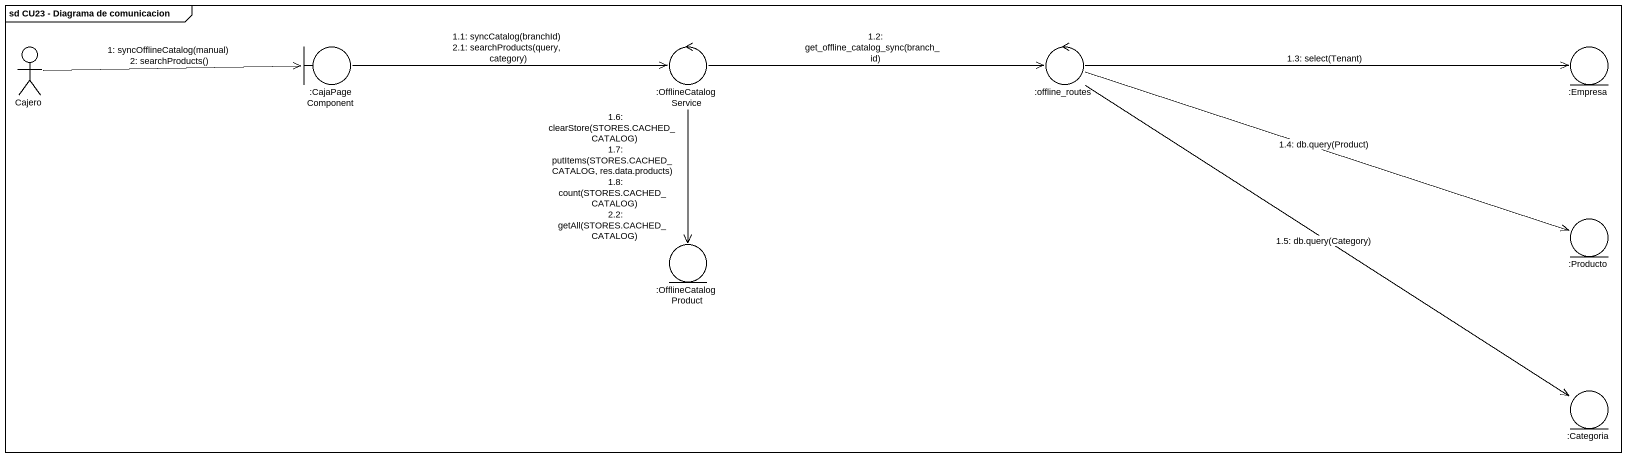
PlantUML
@startuml
mainframe sd CU23 - Diagrama de comunicacion
actor Cajero
boundary ":CajaPageComponent" as CajaPageComponent
control ":OfflineCatalogService" as OfflineCatalogService
control ":offline_routes" as offline_routes
entity ":Empresa" as Empresa
entity ":Producto" as Producto
entity ":OfflineCatalogProduct" as OfflineCatalogProduct
entity ":Categoria" as Categoria
Cajero -right-> CajaPageComponent : 1: syncOfflineCatalog(manual)\n2: searchProducts()
CajaPageComponent -right-> OfflineCatalogService : 1.1: syncCatalog(branchId)\n2.1: searchProducts(query, category)
OfflineCatalogService -right-> offline_routes : 1.2: get_offline_catalog_sync(branch_id)
offline_routes -right-> Empresa : 1.3: select(Tenant)
offline_routes -right-> Producto : 1.4: db.query(Product)
offline_routes --> Categoria : 1.5: db.query(Category)
OfflineCatalogService --> OfflineCatalogProduct : 1.6: clearStore(STORES.CACHED_CATALOG)\n1.7: putItems(STORES.CACHED_CATALOG, res.data.products)\n1.8: count(STORES.CACHED_CATALOG)\n2.2: getAll(STORES.CACHED_CATALOG)
@enduml
